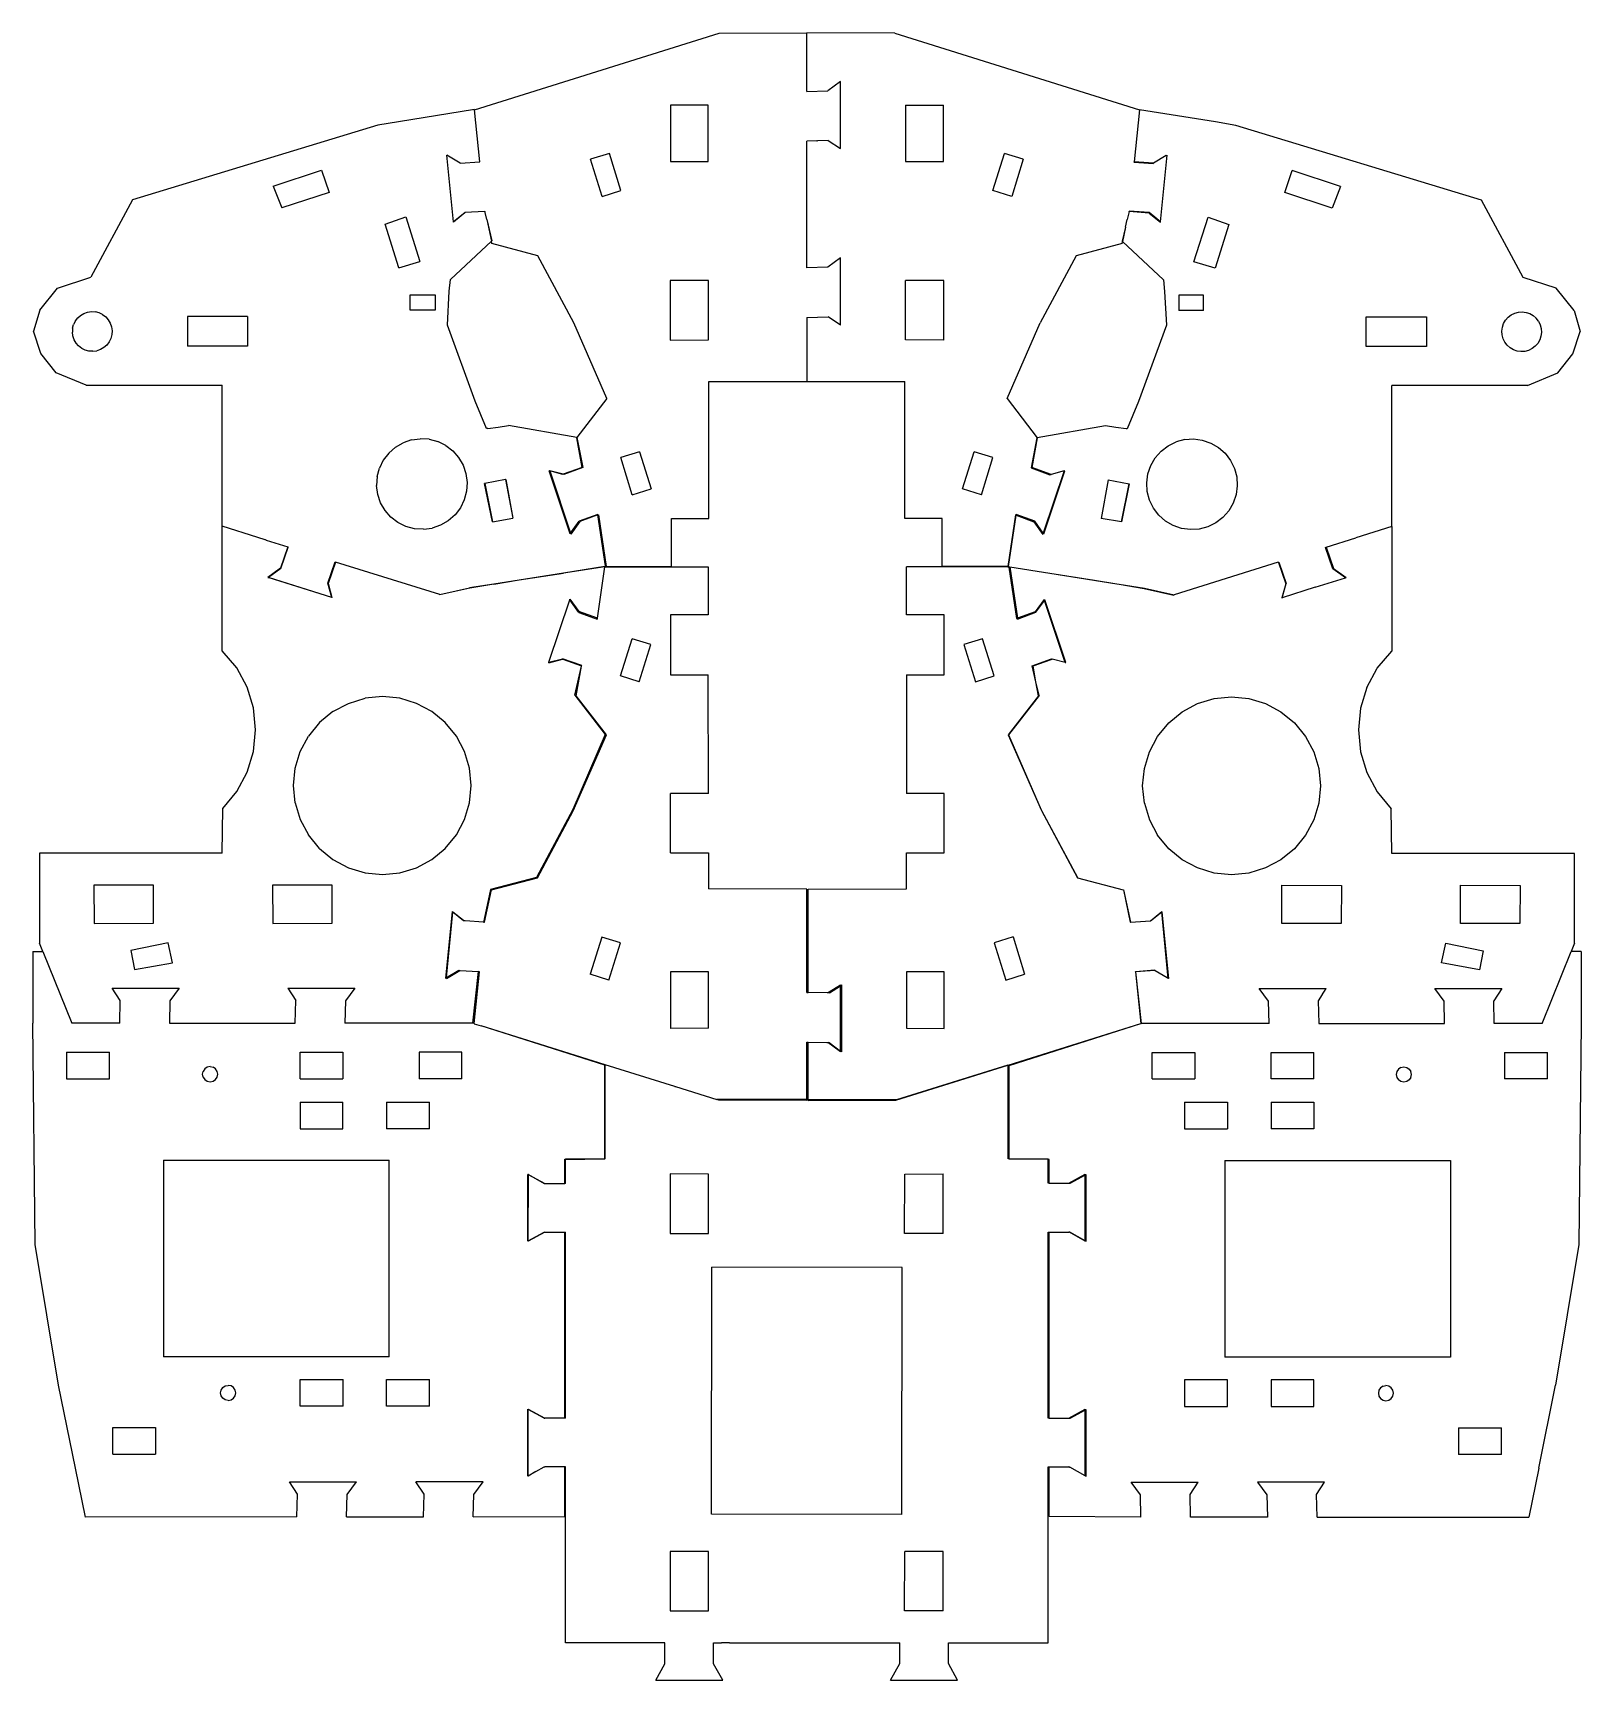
# Model space of a CAD drawing. Extents: x -179 to 132, y -170 to 161.
import ezdxf

# ---------------------------------------------------------------- set-up
doc = ezdxf.new("R2010")
doc.units = 0
doc.layers.get('0').update_dxf_attribs({"linetype": 'CONTINUOUS'})

msp = doc.modelspace()

# ---------------------------------------------------------------- linework, layer by layer
for p, q in [((-90.5, 145.11), (-41.39, 160.47)), ((-41.39, 160.47), (-23.82, 160.55)), ((-6.19, 160.47), (-23.82, 160.55)), ((-23.82, 148.82), (-23.82, 160.55)), ((-6.19, 160.47), (42.92, 145.12)), ((-23.82, 148.82), (-19.58, 148.93)), ((-17.05, 150.81), (-19.58, 148.93)), ((-17.05, 137.36), (-17.05, 150.81)), ((-51.15, 146.08), (-51.15, 134.74)), ((-43.59, 146.03), (-51.15, 146.08)), ((-43.59, 134.74), (-43.59, 146.03)), ((-3.99, 146.03), (3.58, 146.09)), ((-3.99, 146.03), (-3.99, 134.74)), ((3.58, 134.74), (3.58, 146.09)), ((-105.76, 142.75), (-109.87, 142.03)), ((-90.51, 145.18), (-105.76, 142.75)), ((-90.51, 145.18), (-90.5, 145.11)), ((-89.41, 134.69), (-90.5, 145.11)), ((42.92, 145.12), (41.83, 134.71)), ((58.16, 142.69), (42.92, 145.12)), ((62.28, 141.97), (58.16, 142.69)), ((-109.87, 142.03), (-159.12, 127.09)), ((-21.78, 138.91), (-23.82, 138.85)), ((-23.82, 113.43), (-23.82, 138.85)), ((-21.78, 138.91), (-21.67, 138.91)), ((-19.54, 138.98), (-21.67, 138.91)), ((-19.54, 138.98), (-19.51, 138.97)), ((-19.51, 138.97), (-17.05, 137.36)), ((111.53, 127.03), (62.28, 141.97)), ((-94.72, 122.65), (-96.03, 136.04)), ((-93.34, 134.42), (-96.03, 136.04)), ((-63.42, 136.38), (-67.19, 135.21)), ((-61.1, 128.91), (-63.42, 136.38)), ((13.52, 128.92), (15.84, 136.38)), ((19.61, 135.22), (15.84, 136.38)), ((48.28, 135.95), (45.76, 134.43)), ((47.14, 122.67), (48.45, 136)), ((48.28, 135.95), (48.46, 136.05)), ((48.28, 135.95), (48.45, 136)), ((48.46, 136.05), (48.45, 136)), ((-130.87, 129.82), (-121.16, 132.99)), ((-121.16, 132.99), (-119.65, 128.57)), ((-93.34, 134.42), (-89.41, 134.69)), ((-64.88, 127.74), (-67.19, 135.21)), ((-51.15, 134.74), (-43.59, 134.74)), ((-3.99, 134.74), (3.58, 134.74)), ((19.61, 135.22), (17.3, 127.75)), ((41.83, 134.71), (41.81, 134.63)), ((41.81, 134.63), (45.72, 134.36)), ((45.76, 134.43), (41.83, 134.71)), ((45.72, 134.36), (45.76, 134.43)), ((72.06, 128.51), (73.56, 132.93)), ((83.28, 129.76), (73.56, 132.93)), ((-130.87, 129.82), (-129.17, 125.46)), ((-64.88, 127.74), (-61.1, 128.91)), ((17.3, 127.75), (13.52, 128.92)), ((83.28, 129.76), (81.57, 125.4)), ((-159.12, 127.09), (-167.47, 111.54)), ((-119.65, 128.57), (-129.17, 125.46)), ((81.57, 125.4), (72.06, 128.51)), ((119.88, 111.48), (111.53, 127.03)), ((-108.43, 122.2), (-104.26, 123.65)), ((-104.26, 123.65), (-101.45, 114.71)), ((-92.46, 124.47), (-94.72, 122.62)), ((-92.46, 124.47), (-94.72, 122.65)), ((-94.72, 122.62), (-94.72, 122.65)), ((-92.43, 124.51), (-92.46, 124.47)), ((-88.43, 124.76), (-92.43, 124.51)), ((-88.4, 124.78), (-88.43, 124.76)), ((-88.04, 123.12), (-88.43, 124.76)), ((-88.04, 123.12), (-88.4, 124.78)), ((-88.04, 123.12), (-87.03, 118.82)), ((-88.04, 123.12), (-87.09, 118.75)), ((40.13, 121.6), (40.46, 123.13)), ((40.83, 124.7), (40.46, 123.13)), ((44.85, 124.52), (40.82, 124.79)), ((40.83, 124.7), (40.82, 124.79)), ((44.87, 124.41), (40.83, 124.7)), ((47.14, 122.67), (44.85, 124.52)), ((44.87, 124.41), (47.13, 122.56)), ((47.13, 122.56), (47.14, 122.67)), ((53.86, 114.65), (56.67, 123.59)), ((56.67, 123.59), (60.84, 122.14)), ((-105.67, 113.42), (-108.43, 122.2)), ((40.13, 121.6), (39.43, 118.76)), ((40.13, 121.6), (39.5, 118.69)), ((60.84, 122.14), (58.08, 113.36)), ((-95.32, 111.09), (-87.09, 118.75)), ((-87.03, 118.82), (-87.09, 118.75)), ((-86.99, 118.28), (-87.09, 118.75)), ((-77.79, 115.83), (-86.99, 118.28)), ((-70.58, 102.39), (-77.79, 115.83)), ((30.22, 115.84), (23.01, 102.4)), ((39.42, 118.29), (30.22, 115.84)), ((39.42, 118.29), (39.5, 118.69)), ((39.43, 118.76), (39.5, 118.69)), ((39.5, 118.69), (47.73, 111.03)), ((-105.67, 113.42), (-101.45, 114.71)), ((-19.57, 113.54), (-23.82, 113.43)), ((-17.05, 115.42), (-19.57, 113.54)), ((-17.05, 101.96), (-17.05, 115.42)), ((58.08, 113.36), (53.86, 114.65)), ((-177.71, 104.94), (-174.12, 109.38)), ((-174.12, 109.38), (-167.47, 111.54)), ((-95.56, 108.73), (-95.32, 111.09)), ((-43.55, 110.88), (-51.23, 110.86)), ((-51.23, 110.86), (-51.21, 98.93)), ((-43.53, 98.96), (-43.55, 110.88)), ((-4.03, 98.96), (-4.02, 110.88)), ((3.65, 110.86), (-4.02, 110.88)), ((3.64, 98.93), (3.65, 110.86)), ((47.73, 111.03), (47.96, 108.67)), ((126.52, 109.32), (119.88, 111.48)), ((130.12, 104.88), (126.52, 109.32)), ((-103.38, 108), (-98.4, 108.01)), ((-103.37, 104.96), (-103.38, 108)), ((-98.4, 108.01), (-98.38, 104.95)), ((-95.92, 101.96), (-95.56, 108.73)), ((47.96, 108.67), (48.33, 101.9)), ((50.81, 107.95), (50.79, 104.88)), ((55.79, 107.94), (50.81, 107.95)), ((55.78, 104.9), (55.79, 107.94)), ((-177.71, 104.94), (-178.95, 100.71)), ((-170.57, 102.77), (-170.92, 102.07)), ((-170.57, 102.77), (-170.1, 103.39)), ((-170.1, 103.39), (-169.51, 103.9)), ((-169.51, 103.9), (-168.84, 104.3)), ((-168.84, 104.3), (-168.1, 104.55)), ((-168.1, 104.55), (-167.32, 104.65)), ((-167.32, 104.65), (-166.54, 104.6)), ((-165.79, 104.4), (-166.54, 104.6)), ((-165.09, 104.06), (-165.79, 104.4)), ((-165.09, 104.06), (-164.47, 103.58)), ((-164.47, 103.58), (-163.95, 103)), ((-163.95, 103), (-163.56, 102.32)), ((-136.01, 103.68), (-148.1, 103.68)), ((-148.1, 103.68), (-148.1, 97.73)), ((-136.01, 103.68), (-136.01, 97.73)), ((-98.38, 104.95), (-103.37, 104.96)), ((-23.82, 103.46), (-19.51, 103.58)), ((-23.82, 103.46), (-23.82, 90.66)), ((-17.05, 101.96), (-19.51, 103.58)), ((55.78, 104.9), (50.79, 104.88)), ((88.42, 97.67), (88.42, 103.62)), ((88.42, 103.62), (100.51, 103.62)), ((100.51, 103.62), (100.51, 97.67)), ((115.97, 102.26), (116.36, 102.93)), ((116.36, 102.93), (116.87, 103.52)), ((116.87, 103.52), (117.49, 104)), ((117.49, 104), (118.2, 104.34)), ((118.2, 104.34), (118.95, 104.54)), ((118.95, 104.54), (119.73, 104.59)), ((119.73, 104.59), (120.5, 104.49)), ((120.5, 104.49), (121.24, 104.24)), ((121.24, 104.24), (121.92, 103.84)), ((121.92, 103.84), (122.5, 103.33)), ((122.98, 102.71), (122.5, 103.33)), ((122.98, 102.71), (123.32, 102.01)), ((130.12, 104.88), (131.35, 100.65)), ((-177.48, 96.24), (-178.95, 100.71)), ((-171.12, 101.31), (-171.17, 100.53)), ((-171.06, 99.76), (-171.17, 100.53)), ((-171.12, 101.31), (-170.92, 102.07)), ((-170.81, 99.02), (-171.06, 99.76)), ((-163.46, 99.27), (-163.8, 98.57)), ((-163.56, 102.32), (-163.31, 101.58)), ((-163.26, 100.03), (-163.46, 99.27)), ((-163.31, 101.58), (-163.21, 100.81)), ((-163.21, 100.81), (-163.26, 100.03)), ((-90.35, 86.66), (-95.92, 101.96)), ((-63.92, 87.2), (-70.58, 102.39)), ((16.36, 87.2), (23.01, 102.4)), ((48.33, 101.9), (42.75, 86.6)), ((115.61, 100.75), (115.72, 101.52)), ((115.66, 99.97), (115.61, 100.75)), ((115.86, 99.21), (115.66, 99.97)), ((115.72, 101.52), (115.97, 102.26)), ((116.21, 98.51), (115.86, 99.21)), ((123.47, 99.7), (123.22, 98.96)), ((123.32, 102.01), (123.52, 101.25)), ((123.57, 100.47), (123.47, 99.7)), ((123.52, 101.25), (123.57, 100.47)), ((129.89, 96.18), (131.35, 100.65)), ((-174.42, 92.4), (-177.48, 96.24)), ((-170.42, 98.35), (-170.81, 99.02)), ((-169.91, 97.76), (-170.42, 98.35)), ((-169.29, 97.28), (-169.91, 97.76)), ((-168.58, 96.94), (-169.29, 97.28)), ((-167.83, 96.74), (-168.58, 96.94)), ((-167.05, 96.69), (-167.83, 96.74)), ((-167.05, 96.69), (-166.28, 96.79)), ((-165.54, 97.04), (-166.28, 96.79)), ((-164.86, 97.44), (-165.54, 97.04)), ((-164.28, 97.95), (-164.86, 97.44)), ((-163.8, 98.57), (-164.28, 97.95)), ((-136.01, 97.73), (-148.1, 97.73)), ((-51.21, 98.93), (-43.53, 98.96)), ((3.64, 98.93), (-4.03, 98.96)), ((100.51, 97.67), (88.42, 97.67)), ((116.68, 97.89), (116.21, 98.51)), ((117.27, 97.38), (116.68, 97.89)), ((117.94, 96.98), (117.27, 97.38)), ((118.68, 96.73), (117.94, 96.98)), ((119.46, 96.63), (118.68, 96.73)), ((120.24, 96.68), (119.46, 96.63)), ((120.99, 96.88), (120.24, 96.68)), ((121.69, 97.22), (120.99, 96.88)), ((122.31, 97.7), (121.69, 97.22)), ((122.83, 98.28), (122.31, 97.7)), ((123.22, 98.96), (122.83, 98.28)), ((126.83, 92.34), (129.89, 96.18)), ((-168.37, 89.91), (-174.42, 92.4)), ((-168.37, 89.91), (-141.14, 89.91)), ((-141.14, 61.63), (-141.14, 89.91)), ((-43.49, 90.65), (-23.82, 90.66)), ((-43.48, 63.13), (-43.49, 90.65)), ((-23.82, 90.66), (-4.14, 90.66)), ((-4.14, 63.13), (-4.14, 90.66)), ((93.54, 61.57), (93.55, 89.85)), ((120.78, 89.85), (93.55, 89.85)), ((120.78, 89.85), (126.83, 92.34)), ((-88.06, 81.22), (-90.35, 86.66)), ((-63.92, 87.2), (-69.93, 79.4)), ((16.36, 87.2), (22.4, 79.35)), ((42.75, 86.6), (40.46, 81.16)), ((-87.81, 81.2), (-88.06, 81.22)), ((-87.81, 81.2), (-85.74, 81.46)), ((-85.74, 81.46), (-83.68, 81.79)), ((-69.93, 79.4), (-83.68, 81.79)), ((-69.97, 79.34), (-69.93, 79.4)), ((-68.9, 73.37), (-69.97, 79.34)), ((-69.93, 79.4), (-68.76, 73.37)), ((22.31, 79.33), (21.16, 73.31)), ((22.4, 79.35), (21.33, 73.38)), ((22.4, 79.35), (22.31, 79.33)), ((36.09, 81.73), (22.4, 79.35)), ((38.15, 81.4), (36.09, 81.73)), ((40.22, 81.14), (38.15, 81.4)), ((40.46, 81.16), (40.22, 81.14)), ((-107.7, 76.28), (-108.78, 74.86)), ((-107.7, 76.28), (-106.36, 77.45)), ((-106.36, 77.45), (-104.82, 78.35)), ((-103.13, 78.92), (-104.82, 78.35)), ((-103.13, 78.92), (-101.36, 79.16)), ((-99.58, 79.05), (-101.36, 79.16)), ((-99.58, 79.05), (-97.86, 78.59)), ((-96.26, 77.8), (-97.86, 78.59)), ((-96.26, 77.8), (-94.85, 76.72)), ((-94.85, 76.72), (-93.67, 75.38)), ((-57.38, 76.54), (-61.15, 75.37)), ((-57.38, 76.54), (-55.06, 69.07)), ((7.44, 69.07), (9.76, 76.54)), ((13.53, 75.38), (9.76, 76.54)), ((46.07, 75.32), (47.25, 76.66)), ((47.25, 76.66), (48.67, 77.74)), ((48.67, 77.74), (50.27, 78.53)), ((51.99, 78.98), (50.27, 78.53)), ((51.99, 78.98), (53.77, 79.1)), ((53.77, 79.1), (55.53, 78.86)), ((55.53, 78.86), (57.22, 78.29)), ((57.22, 78.29), (58.76, 77.39)), ((58.76, 77.39), (60.1, 76.22)), ((60.1, 76.22), (61.18, 74.8)), ((-110.02, 71.54), (-109.56, 73.26)), ((-108.78, 74.86), (-109.56, 73.26)), ((-93.67, 75.38), (-92.77, 73.84)), ((-92.77, 73.84), (-92.2, 72.15)), ((-75.5, 72.72), (-75.43, 72.7)), ((-71.28, 60.09), (-75.5, 72.72)), ((-75.4, 72.73), (-75.43, 72.7)), ((-75.43, 72.7), (-75.38, 72.68)), ((-75.38, 72.68), (-75.4, 72.73)), ((-72.68, 72.01), (-75.4, 72.73)), ((-68.9, 73.37), (-72.68, 72.01)), ((-68.76, 73.37), (-72.55, 71.98)), ((-58.84, 67.9), (-61.15, 75.37)), ((11.22, 67.9), (13.53, 75.38)), ((21.16, 73.31), (24.95, 71.92)), ((25.18, 72), (21.33, 73.38)), ((23.72, 60.09), (27.93, 72.72)), ((27.79, 72.69), (27.93, 72.72)), ((44.61, 72.09), (45.18, 73.78)), ((45.18, 73.78), (46.07, 75.32)), ((61.18, 74.8), (61.97, 73.2)), ((61.97, 73.2), (62.43, 71.48)), ((-110.02, 71.54), (-110.14, 69.76)), ((-109.9, 67.99), (-110.14, 69.76)), ((-92.2, 72.15), (-91.96, 70.38)), ((-91.96, 70.38), (-92.08, 68.61)), ((-86.91, 62.51), (-88.47, 70.19)), ((-88.43, 70.19), (-88.47, 70.19)), ((-84.25, 70.98), (-88.43, 70.19)), ((-88.43, 70.19), (-86.91, 62.51)), ((-84.21, 70.99), (-84.25, 70.98)), ((-84.25, 70.98), (-82.82, 63.24)), ((-84.21, 70.99), (-82.82, 63.24)), ((-72.75, 71.99), (-75.38, 72.68)), ((-75.38, 72.68), (-71.2, 60.19)), ((-72.75, 71.99), (-72.68, 72.01)), ((-72.55, 71.98), (-72.68, 72.01)), ((27.79, 72.69), (23.63, 60.21)), ((24.95, 71.92), (25.18, 72)), ((27.79, 72.69), (25.18, 72)), ((36.61, 70.93), (35.23, 63.17)), ((36.66, 70.92), (35.23, 63.17)), ((36.61, 70.93), (36.66, 70.92)), ((36.66, 70.92), (40.84, 70.13)), ((40.84, 70.13), (39.32, 62.45)), ((39.32, 62.45), (40.87, 70.13)), ((40.84, 70.13), (40.87, 70.13)), ((44.37, 70.32), (44.61, 72.09)), ((44.48, 68.54), (44.37, 70.32)), ((62.54, 69.7), (62.31, 67.93)), ((62.43, 71.48), (62.54, 69.7)), ((-109.33, 66.31), (-109.9, 67.99)), ((-108.43, 64.77), (-109.33, 66.31)), ((-92.54, 66.88), (-93.32, 65.28)), ((-92.08, 68.61), (-92.54, 66.88)), ((-58.84, 67.9), (-55.06, 69.07)), ((11.22, 67.9), (7.44, 69.07)), ((44.94, 66.82), (44.48, 68.54)), ((45.73, 65.22), (44.94, 66.82)), ((61.73, 66.25), (60.84, 64.7)), ((62.31, 67.93), (61.73, 66.25)), ((-107.26, 63.43), (-108.43, 64.77)), ((-105.84, 62.34), (-107.26, 63.43)), ((-94.4, 63.87), (-95.74, 62.69)), ((-93.32, 65.28), (-94.4, 63.87)), ((-86.91, 62.51), (-82.82, 63.24)), ((-65.77, 63.96), (-69.48, 62.61)), ((-65.76, 63.86), (-69.33, 62.56)), ((-65.76, 63.86), (-65.77, 63.96)), ((-65.76, 63.86), (-65.63, 63.91)), ((-64.23, 53.63), (-65.76, 63.86)), ((-65.63, 63.91), (-64.1, 53.5)), ((-50.96, 53.5), (-50.96, 63.13)), ((-50.96, 63.13), (-43.48, 63.13)), ((3.34, 63.13), (-4.14, 63.13)), ((3.34, 53.5), (3.34, 63.13)), ((18.03, 63.85), (16.51, 53.5)), ((16.65, 53.5), (18.18, 63.8)), ((18.18, 63.8), (18.03, 63.85)), ((18.18, 63.8), (18.21, 63.97)), ((18.18, 63.8), (21.74, 62.5)), ((21.91, 62.62), (18.21, 63.97)), ((39.32, 62.45), (35.23, 63.17)), ((46.81, 63.81), (45.73, 65.22)), ((48.15, 62.63), (46.81, 63.81)), ((59.66, 63.37), (58.25, 62.28)), ((60.84, 64.7), (59.66, 63.37)), ((-141.12, 36.59), (-141.14, 61.63)), ((-133.94, 59.33), (-141.14, 61.63)), ((-104.24, 61.56), (-105.84, 62.34)), ((-102.52, 61.1), (-104.24, 61.56)), ((-100.74, 60.99), (-102.52, 61.1)), ((-100.74, 60.99), (-98.97, 61.22)), ((-97.29, 61.8), (-98.97, 61.22)), ((-95.74, 62.69), (-97.29, 61.8)), ((-71.28, 60.09), (-71.2, 60.19)), ((-71.2, 60.19), (-69.48, 62.61)), ((-71.13, 59.98), (-71.2, 60.19)), ((-69.33, 62.56), (-71.13, 59.98)), ((21.74, 62.5), (23.54, 59.92)), ((23.63, 60.21), (21.91, 62.62)), ((23.54, 59.92), (23.63, 60.21)), ((23.72, 60.09), (23.63, 60.21)), ((49.69, 61.74), (48.15, 62.63)), ((51.38, 61.16), (49.69, 61.74)), ((53.15, 60.93), (51.38, 61.16)), ((54.92, 61.04), (53.15, 60.93)), ((56.65, 61.5), (54.92, 61.04)), ((58.25, 62.28), (56.65, 61.5)), ((93.54, 61.57), (86.36, 59.27)), ((93.54, 61.57), (93.55, 36.54)), ((-132.47, 58.87), (-133.94, 59.33)), ((-132.42, 58.85), (-132.47, 58.87)), ((-132.31, 58.82), (-132.42, 58.85)), ((-132.31, 58.82), (-132.26, 58.8)), ((-132.26, 58.8), (-127.95, 57.45)), ((-127.95, 57.45), (-129.4, 53.19)), ((-129.33, 53.13), (-127.86, 57.4)), ((-127.95, 57.45), (-127.86, 57.4)), ((80.27, 57.34), (80.37, 57.4)), ((81.73, 53.07), (80.27, 57.34)), ((80.37, 57.4), (86.36, 59.27)), ((80.37, 57.4), (81.82, 53.14)), ((-129.4, 53.19), (-131.94, 51.34)), ((-129.33, 53.13), (-131.84, 51.31)), ((-119.92, 50.15), (-118.44, 54.47)), ((-118.37, 54.41), (-119.85, 50.1)), ((-118.37, 54.41), (-118.44, 54.47)), ((-97.44, 47.9), (-118.37, 54.41)), ((-64.32, 53.51), (-72.66, 52.2)), ((-64.32, 53.46), (-72.66, 52.2)), ((-65.84, 43.16), (-64.32, 53.46)), ((-65.84, 43.16), (-64.32, 53.44)), ((-64.32, 53.46), (-64.32, 53.51)), ((-64.32, 53.46), (-64.21, 53.5)), ((-64.32, 53.44), (-43.58, 53.43)), ((-64.21, 53.5), (-64.23, 53.63)), ((-64.1, 53.5), (-64.21, 53.5)), ((-64.1, 53.5), (-50.96, 53.5)), ((-43.58, 53.43), (-43.58, 43.81)), ((-3.84, 43.81), (-3.84, 53.44)), ((16.5, 53.44), (-3.84, 53.44)), ((16.51, 53.5), (3.34, 53.5)), ((16.51, 53.5), (16.5, 53.44)), ((16.5, 53.44), (16.66, 53.42)), ((16.65, 53.5), (16.51, 53.5)), ((16.66, 53.42), (16.74, 53.4)), ((16.74, 53.4), (16.74, 53.44)), ((16.74, 53.44), (16.89, 53.42)), ((16.74, 53.4), (16.89, 53.42)), ((16.74, 53.4), (18.27, 43.09)), ((16.89, 53.42), (18.42, 43.15)), ((16.89, 53.42), (24.91, 52.16)), ((70.72, 54.37), (49.86, 47.84)), ((70.72, 54.37), (70.78, 54.35)), ((70.78, 54.35), (70.86, 54.41)), ((70.78, 54.35), (72.26, 50.03)), ((70.86, 54.41), (72.34, 50.1)), ((84.24, 51.25), (81.73, 53.07)), ((81.82, 53.14), (84.37, 51.29)), ((-131.94, 51.34), (-131.84, 51.31)), ((-131.87, 51.29), (-131.84, 51.31)), ((-119.11, 47.32), (-131.87, 51.29)), ((-119.11, 47.32), (-131.84, 51.31)), ((-119.11, 47.32), (-119.92, 50.15)), ((-119.85, 50.1), (-119.11, 47.32)), ((-86.62, 50), (-91.5, 49.23)), ((-86.62, 50), (-91.43, 49.19)), ((-72.66, 52.2), (-86.62, 50)), ((-86.62, 50), (-81.5, 50.86)), ((-81.5, 50.86), (-72.66, 52.2)), ((24.91, 52.16), (24.93, 52.16)), ((24.93, 52.16), (38.38, 50.04)), ((24.93, 52.16), (33.9, 50.79)), ((33.9, 50.79), (38.38, 50.04)), ((38.38, 50.04), (38.84, 49.97)), ((38.84, 49.97), (43.84, 49.13)), ((38.84, 49.97), (43.93, 49.17)), ((72.26, 50.03), (71.46, 47.21)), ((71.53, 47.26), (72.34, 50.1)), ((78.15, 49.34), (84.24, 51.25)), ((78.15, 49.34), (84.27, 51.23)), ((84.24, 51.25), (84.37, 51.29)), ((84.27, 51.23), (84.24, 51.25)), ((-119.05, 47.27), (-119.11, 47.32)), ((-97.44, 47.9), (-91.5, 49.23)), ((-97.41, 47.85), (-97.44, 47.9)), ((-91.43, 49.19), (-97.41, 47.85)), ((-75.58, 34.3), (-71.38, 46.85)), ((-71.38, 46.85), (-71.35, 46.96)), ((-69.58, 44.32), (-71.38, 46.85)), ((-71.35, 46.96), (-69.57, 44.48)), ((23.77, 46.9), (21.99, 44.41)), ((22.16, 44.33), (23.84, 46.69)), ((23.87, 46.73), (23.77, 46.9)), ((23.84, 46.69), (23.87, 46.73)), ((27.99, 34.28), (23.84, 46.69)), ((23.87, 46.73), (23.96, 46.86)), ((28.18, 34.23), (23.96, 46.86)), ((43.84, 49.13), (49.82, 47.79)), ((43.93, 49.17), (49.86, 47.84)), ((49.82, 47.79), (49.86, 47.84)), ((71.46, 47.21), (71.53, 47.26)), ((78.15, 49.34), (71.53, 47.26)), ((-69.58, 44.32), (-65.87, 42.97)), ((-65.84, 43.16), (-69.57, 44.48)), ((-65.87, 42.97), (-65.84, 43.16)), ((-43.58, 43.81), (-51.16, 43.81)), ((-51.16, 43.81), (-51.16, 31.8)), ((3.73, 43.82), (-3.84, 43.81)), ((3.74, 31.8), (3.73, 43.82)), ((18.27, 43.09), (18.42, 43.15)), ((21.99, 44.41), (18.42, 43.15)), ((18.45, 42.98), (18.42, 43.15)), ((18.45, 42.98), (22.16, 44.33)), ((-138.19, 33.2), (-141.12, 36.59)), ((-61.19, 31.57), (-58.88, 39.04)), ((-55.1, 37.87), (-58.88, 39.04)), ((-57.42, 30.4), (-55.1, 37.87)), ((11.46, 39.04), (7.68, 37.87)), ((7.68, 37.87), (10, 30.41)), ((13.77, 31.57), (11.46, 39.04)), ((90.61, 33.15), (93.55, 36.54)), ((-136.12, 29.34), (-138.19, 33.2)), ((-75.6, 34.22), (-75.59, 34.25)), ((-75.57, 34.22), (-75.6, 34.22)), ((-75.59, 34.25), (-75.58, 34.3)), ((-75.58, 34.3), (-72.83, 35.03)), ((-75.57, 34.22), (-72.85, 34.94)), ((-72.79, 34.92), (-72.85, 34.94)), ((-68.98, 33.65), (-72.83, 35.03)), ((-72.79, 34.92), (-69, 33.56)), ((-70.36, 27.7), (-69, 33.53)), ((-70.07, 27.59), (-69, 33.53)), ((-69, 33.56), (-68.98, 33.65)), ((-69, 33.53), (-69, 33.56)), ((21.4, 33.58), (25.25, 34.97)), ((22.15, 30.37), (21.4, 33.58)), ((21.58, 33.57), (25.22, 34.88)), ((22.15, 30.37), (21.58, 33.57)), ((25.37, 34.93), (25.22, 34.88)), ((25.37, 34.93), (25.25, 34.97)), ((25.37, 34.93), (25.43, 34.95)), ((27.99, 34.28), (25.43, 34.95)), ((28.01, 34.23), (25.43, 34.95)), ((27.99, 34.28), (28.18, 34.23)), ((28.01, 34.23), (27.99, 34.28)), ((88.55, 29.28), (90.61, 33.15)), ((-57.42, 30.4), (-61.19, 31.57)), ((-51.16, 31.8), (-43.58, 31.8)), ((-43.57, 7.98), (-43.58, 31.8)), ((-3.84, 31.8), (3.74, 31.8)), ((-3.84, 31.8), (-3.84, 7.98)), ((10, 30.41), (13.77, 31.57)), ((22.65, 27.6), (22.15, 30.37)), ((22.79, 27.64), (22.15, 30.37)), ((-134.85, 25.14), (-136.12, 29.34)), ((-115.8, 26.07), (-112.45, 27.08)), ((-108.97, 27.43), (-112.45, 27.08)), ((-105.49, 27.08), (-108.97, 27.43)), ((-102.14, 26.07), (-105.49, 27.08)), ((-70.36, 27.7), (-64.24, 19.79)), ((-64.02, 19.73), (-70.07, 27.59)), ((22.65, 27.6), (16.6, 19.74)), ((22.79, 27.64), (16.67, 19.73)), ((54.57, 26.01), (57.92, 27.02)), ((57.92, 27.02), (61.4, 27.37)), ((61.4, 27.37), (64.88, 27.03)), ((64.88, 27.03), (68.23, 26.01)), ((88.55, 29.28), (87.27, 25.09)), ((-134.42, 20.78), (-134.85, 25.14)), ((-118.88, 24.42), (-121.59, 22.2)), ((-118.88, 24.42), (-115.8, 26.07)), ((-99.06, 24.42), (-102.14, 26.07)), ((-96.35, 22.2), (-99.06, 24.42)), ((48.78, 22.14), (51.48, 24.36)), ((51.48, 24.36), (54.57, 26.01)), ((68.23, 26.01), (71.31, 24.36)), ((71.31, 24.36), (74.01, 22.14)), ((87.27, 25.09), (86.85, 20.73)), ((-134.85, 16.42), (-134.42, 20.78)), ((-121.59, 22.2), (-123.81, 19.49)), ((-94.13, 19.5), (-96.35, 22.2)), ((46.56, 19.44), (48.78, 22.14)), ((74.01, 22.14), (76.23, 19.44)), ((86.85, 20.73), (87.28, 16.37)), ((-125.45, 16.41), (-123.81, 19.49)), ((-92.49, 16.41), (-94.13, 19.5)), ((-64.24, 19.79), (-70.77, 4.79)), ((-70.67, 4.54), (-64.02, 19.73)), ((16.6, 19.74), (23.21, 4.72)), ((16.67, 19.73), (23.21, 4.72)), ((44.91, 16.35), (46.56, 19.44)), ((76.23, 19.44), (77.88, 16.35)), ((-136.12, 12.23), (-134.85, 16.42)), ((-126.47, 13.06), (-125.45, 16.41)), ((-91.47, 13.07), (-92.49, 16.41)), ((43.9, 13), (44.91, 16.35)), ((77.88, 16.35), (78.9, 13.01)), ((87.28, 16.37), (88.55, 12.18)), ((-138.18, 8.36), (-136.12, 12.23)), ((-126.81, 9.58), (-126.47, 13.06)), ((-91.13, 9.58), (-91.47, 13.07)), ((43.56, 9.52), (43.9, 13)), ((78.9, 13.01), (79.24, 9.53)), ((88.55, 12.18), (90.61, 8.31)), ((-140.96, 4.98), (-138.18, 8.36)), ((-126.47, 6.1), (-126.81, 9.58)), ((-91.47, 6.1), (-91.13, 9.58)), ((-51.15, -3.92), (-51.15, 8.01)), ((-43.57, 7.98), (-51.15, 8.01)), ((3.74, 8.01), (-3.84, 7.98)), ((3.74, -3.92), (3.74, 8.01)), ((43.9, 6.04), (43.56, 9.52)), ((79.24, 9.53), (78.9, 6.05)), ((90.61, 8.31), (93.39, 4.92)), ((-141.13, -3.97), (-140.96, 4.98)), ((-126.47, 6.1), (-125.45, 2.75)), ((-92.48, 2.76), (-91.47, 6.1)), ((-70.77, 4.79), (-78.06, -8.84)), ((-77.88, -8.9), (-70.67, 4.54)), ((23.21, 4.72), (23.25, 4.55)), ((23.25, 4.55), (30.47, -8.89)), ((23.25, 4.55), (30.49, -8.9)), ((43.9, 6.04), (44.92, 2.7)), ((78.9, 6.05), (77.88, 2.7)), ((93.56, -4.02), (93.39, 4.92)), ((-125.45, 2.75), (-123.8, -0.33)), ((-94.13, -0.33), (-92.48, 2.76)), ((44.92, 2.7), (46.56, -0.39)), ((77.88, 2.7), (76.24, -0.39)), ((-121.58, -3.04), (-123.8, -0.33)), ((-121.58, -3.04), (-118.88, -5.25)), ((-99.05, -5.25), (-96.35, -3.03)), ((-96.35, -3.03), (-94.13, -0.33)), ((48.78, -3.09), (46.56, -0.39)), ((51.49, -5.31), (48.78, -3.09)), ((74.02, -3.09), (71.31, -5.31)), ((76.24, -0.39), (74.02, -3.09)), ((-141.13, -3.97), (-177.78, -3.97)), ((-177.78, -3.97), (-177.78, -22.03)), ((-118.88, -5.25), (-115.8, -6.9)), ((-102.14, -6.9), (-99.05, -5.25)), ((-51.15, -3.92), (-43.57, -3.94)), ((-43.57, -3.94), (-43.57, -11.17)), ((-3.84, -3.94), (3.74, -3.92)), ((-3.84, -11.16), (-3.84, -3.94)), ((54.57, -6.96), (51.49, -5.31)), ((71.31, -5.31), (68.23, -6.96)), ((130.21, -4.02), (93.56, -4.02)), ((130.21, -22.07), (130.21, -4.02)), ((-115.8, -6.9), (-112.45, -7.92)), ((-112.45, -7.92), (-108.97, -8.26)), ((-108.97, -8.26), (-105.49, -7.92)), ((-105.49, -7.92), (-102.14, -6.9)), ((-78.06, -8.84), (-87.27, -11.3)), ((-87.08, -11.35), (-77.88, -8.9)), ((30.47, -8.89), (30.49, -8.9)), ((30.49, -8.9), (39.67, -11.34)), ((57.92, -7.98), (54.57, -6.96)), ((61.4, -8.32), (57.92, -7.98)), ((64.88, -7.97), (61.4, -8.32)), ((68.23, -6.96), (64.88, -7.97)), ((-154.9, -10.38), (-166.83, -10.4)), ((-166.83, -10.4), (-166.8, -18.07)), ((-154.88, -18.06), (-154.9, -10.38)), ((-119.06, -10.38), (-130.99, -10.39)), ((-130.99, -10.39), (-130.95, -18.07)), ((-119.03, -18.06), (-119.06, -10.38)), ((-87.27, -11.3), (-88.68, -17.8)), ((-88.49, -17.85), (-87.08, -11.35)), ((-23.84, -11.19), (-43.57, -11.17)), ((-23.84, -31.91), (-23.84, -11.19)), ((-23.57, -11.19), (-3.84, -11.16)), ((-23.57, -31.91), (-23.57, -11.19)), ((39.67, -11.34), (39.71, -11.36)), ((39.71, -11.36), (41.12, -17.83)), ((39.71, -11.36), (41.08, -17.84)), ((71.47, -18.11), (71.49, -10.43)), ((71.49, -10.43), (83.42, -10.45)), ((83.42, -10.45), (83.39, -18.12)), ((107.32, -18.11), (107.33, -10.43)), ((107.33, -10.43), (119.27, -10.44)), ((119.27, -10.44), (119.23, -18.12)), ((-95, -15.68), (-96.3, -29.06)), ((-96.1, -28.94), (-94.82, -15.83)), ((-94.82, -15.83), (-95, -15.68)), ((-94.82, -15.83), (-94.81, -15.73)), ((-92.69, -17.53), (-94.82, -15.83)), ((-94.81, -15.73), (-92.7, -17.43)), ((45.13, -17.54), (47.4, -15.71)), ((45.13, -17.54), (47.4, -15.77)), ((47.4, -15.77), (47.4, -15.71)), ((47.43, -15.74), (47.4, -15.77)), ((48.71, -29.1), (47.4, -15.77)), ((47.43, -15.74), (48.74, -29.12)), ((-166.8, -18.07), (-154.88, -18.06)), ((-130.95, -18.07), (-119.03, -18.06)), ((-92.7, -17.43), (-92.56, -17.54)), ((-92.56, -17.54), (-92.69, -17.53)), ((-92.51, -17.58), (-92.56, -17.54)), ((-92.39, -17.59), (-92.51, -17.58)), ((-88.68, -17.8), (-92.39, -17.59)), ((-88.68, -17.8), (-88.49, -17.85)), ((41.08, -17.84), (41.12, -17.83)), ((41.12, -17.83), (45.1, -17.56)), ((41.12, -17.83), (45.13, -17.59)), ((45.1, -17.56), (45.13, -17.54)), ((45.13, -17.59), (45.13, -17.54)), ((83.39, -18.12), (71.47, -18.11)), ((119.23, -18.12), (107.32, -18.11)), ((-177.11, -23.69), (-177.78, -22.03)), ((-151.92, -22), (-159.41, -23.51)), ((-151.1, -25.96), (-151.92, -22)), ((-64.96, -20.81), (-67.27, -28.28)), ((-61.18, -21.98), (-64.96, -20.81)), ((-63.51, -29.44), (-61.18, -21.98)), ((17.55, -20.8), (13.77, -21.97)), ((13.77, -21.97), (16.1, -29.44)), ((17.55, -20.8), (19.87, -28.27)), ((103.54, -26.01), (104.36, -22.05)), ((104.36, -22.05), (111.85, -23.56)), ((130.21, -22.07), (129.55, -23.73)), ((-179.08, -23.69), (-179.07, -38.11)), ((-179.08, -23.69), (-177.11, -23.69)), ((-177.11, -23.69), (-171.29, -38.11)), ((-159.41, -23.51), (-158.72, -27.35)), ((-158.72, -27.35), (-151.1, -25.96)), ((111.15, -27.4), (103.54, -26.01)), ((111.85, -23.56), (111.15, -27.4)), ((123.73, -38.15), (129.55, -23.73)), ((131.51, -23.73), (129.55, -23.73)), ((131.51, -23.73), (131.51, -38.15)), ((-96.3, -29.06), (-96.1, -28.94)), ((-96.12, -29.11), (-93.42, -27.49)), ((-96.12, -29.11), (-96.1, -28.94)), ((-96.1, -28.94), (-93.63, -27.46)), ((-93.63, -27.46), (-93.42, -27.49)), ((-93.42, -27.49), (-89.68, -27.75)), ((-93.42, -27.49), (-89.68, -27.73)), ((-90.79, -38.11), (-89.68, -27.75)), ((-90.58, -38.17), (-89.49, -27.77)), ((-89.68, -27.73), (-89.68, -27.75)), ((-89.49, -27.77), (-89.68, -27.75)), ((-63.51, -29.44), (-67.27, -28.28)), ((-43.57, -27.8), (-51.15, -27.8)), ((-51.15, -27.8), (-51.15, -39.15)), ((-43.57, -39.09), (-43.57, -27.8)), ((3.74, -27.79), (-3.84, -27.8)), ((-3.84, -27.8), (-3.83, -39.09)), ((3.74, -39.14), (3.74, -27.79)), ((16.1, -29.44), (19.87, -28.27)), ((42.08, -27.75), (42.12, -27.79)), ((46.01, -27.48), (42.12, -27.79)), ((46.07, -27.52), (42.12, -27.79)), ((42.12, -27.79), (43.23, -38.16)), ((42.12, -27.79), (43.18, -38.16)), ((46.07, -27.52), (46.01, -27.48)), ((46.07, -27.52), (48.46, -28.95)), ((48.46, -28.95), (48.71, -29.1)), ((48.74, -29.12), (48.71, -29.1)), ((-163.17, -31.08), (-149.72, -31.08)), ((-161.55, -33.55), (-163.17, -31.08)), ((-149.72, -31.08), (-151.59, -33.61)), ((-127.95, -31.08), (-114.5, -31.08)), ((-127.95, -31.08), (-126.33, -33.54)), ((-114.5, -31.08), (-116.38, -33.6)), ((-23.84, -31.91), (-23.57, -31.91)), ((-19.65, -32.03), (-23.57, -31.91)), ((-19.65, -32.03), (-17.06, -30.41)), ((-19.26, -32.03), (-19.65, -32.03)), ((-19.26, -32.03), (-17.06, -30.59)), ((-17.06, -30.59), (-16.8, -30.41)), ((-17.06, -30.41), (-17.06, -30.59)), ((-17.06, -43.67), (-17.06, -30.59)), ((-16.79, -43.86), (-16.8, -30.41)), ((66.94, -31.13), (80.39, -31.13)), ((68.81, -33.65), (66.94, -31.13)), ((79.58, -32.36), (78.77, -33.59)), ((79.58, -32.36), (79.64, -32.27)), ((79.64, -32.27), (80.02, -31.69)), ((80.02, -31.69), (80.39, -31.13)), ((102.16, -31.13), (115.61, -31.13)), ((104.03, -33.65), (102.16, -31.13)), ((115.61, -31.13), (113.99, -33.59)), ((-161.67, -38.1), (-161.55, -33.55)), ((-151.59, -33.61), (-151.71, -38.1)), ((-126.45, -38.1), (-126.33, -33.54)), ((-116.38, -33.6), (-116.49, -38.1)), ((68.93, -38.15), (68.81, -33.65)), ((78.77, -33.59), (78.89, -38.15)), ((104.14, -38.15), (104.03, -33.65)), ((114.11, -38.15), (113.99, -33.59)), ((-178.6, -82.47), (-179.07, -38.11)), ((-161.67, -38.1), (-171.29, -38.11)), ((-151.71, -38.1), (-126.45, -38.1)), ((-90.79, -38.11), (-116.49, -38.1)), ((-90.58, -38.17), (-90.79, -38.11)), ((-90.58, -38.17), (-90.53, -38.19)), ((-90.53, -38.19), (-89.18, -38.62)), ((-89.13, -38.63), (-89.18, -38.62)), ((-64.35, -46.5), (-89.13, -38.63)), ((-64.25, -46.44), (-89.13, -38.63)), ((-43.57, -39.09), (-51.15, -39.15)), ((-3.83, -39.09), (3.74, -39.14)), ((16.57, -46.49), (43.18, -38.16)), ((16.79, -46.55), (43.18, -38.16)), ((43.18, -38.16), (43.23, -38.16)), ((68.93, -38.15), (43.23, -38.16)), ((78.89, -38.15), (104.14, -38.15)), ((123.73, -38.15), (114.11, -38.15)), ((131.51, -38.15), (131.05, -82.51)), ((-23.84, -41.88), (-23.57, -41.88)), ((-23.84, -53.38), (-23.84, -41.88)), ((-23.57, -53.38), (-23.57, -41.88)), ((-23.57, -41.88), (-19.78, -41.98)), ((-19.78, -41.98), (-19.59, -41.98)), ((-19.59, -41.98), (-19.32, -41.99)), ((-17.06, -43.87), (-19.59, -41.98)), ((-19.32, -41.99), (-17.06, -43.67)), ((-172.33, -43.89), (-172.33, -49.23)), ((-172.33, -43.89), (-163.72, -43.89)), ((-163.72, -49.23), (-163.72, -43.89)), ((-125.49, -49.23), (-125.49, -43.89)), ((-125.49, -43.89), (-116.88, -43.89)), ((-116.88, -43.89), (-116.88, -49.23)), ((-101.61, -43.89), (-101.61, -49.23)), ((-93.01, -43.89), (-101.61, -43.89)), ((-93, -49.23), (-93.01, -43.89)), ((-16.79, -43.86), (-17.06, -43.67)), ((-17.06, -43.67), (-17.06, -43.87)), ((45.44, -49.28), (45.44, -43.94)), ((45.44, -43.94), (54.05, -43.94)), ((54.05, -43.94), (54.05, -49.28)), ((69.32, -49.28), (69.32, -43.94)), ((69.32, -43.94), (77.93, -43.94)), ((77.93, -49.28), (77.93, -43.94)), ((116.16, -43.94), (124.77, -43.94)), ((116.16, -43.94), (116.16, -49.28)), ((124.77, -49.28), (124.77, -43.94)), ((-172.33, -49.23), (-163.72, -49.23)), ((-145.03, -48.33), (-144.91, -47.75)), ((-144.91, -48.92), (-145.03, -48.33)), ((-144.58, -47.26), (-144.91, -47.75)), ((-144.91, -48.92), (-144.58, -49.41)), ((-144.09, -46.92), (-144.58, -47.26)), ((-144.58, -49.41), (-144.09, -49.74)), ((-143.5, -46.81), (-144.09, -46.92)), ((-143.5, -46.81), (-142.92, -46.92)), ((-142.43, -47.26), (-142.92, -46.92)), ((-142.92, -49.74), (-142.43, -49.41)), ((-142.1, -47.75), (-142.43, -47.26)), ((-142.43, -49.41), (-142.1, -48.92)), ((-141.98, -48.33), (-142.1, -47.75)), ((-142.1, -48.92), (-141.98, -48.33)), ((-125.49, -49.23), (-116.88, -49.23)), ((-93, -49.23), (-101.61, -49.23)), ((-64.34, -65.33), (-64.35, -46.5)), ((-64.25, -65.33), (-64.25, -46.44)), ((-50.31, -50.77), (-64.25, -46.44)), ((-5.93, -53.53), (16.53, -46.5)), ((-5.79, -53.37), (16.57, -46.43)), ((16.57, -46.43), (16.53, -46.5)), ((16.53, -46.5), (16.57, -46.49)), ((16.53, -46.5), (16.57, -65.32)), ((16.57, -65.32), (16.57, -46.49)), ((16.79, -65.32), (16.79, -46.55)), ((45.44, -49.28), (54.05, -49.28)), ((77.93, -49.28), (69.32, -49.28)), ((94.54, -47.8), (94.42, -48.38)), ((94.42, -48.38), (94.54, -48.96)), ((94.87, -47.3), (94.54, -47.8)), ((94.54, -48.96), (94.87, -49.46)), ((95.36, -46.97), (94.87, -47.3)), ((95.36, -49.79), (94.87, -49.46)), ((95.36, -46.97), (95.94, -46.86)), ((95.94, -46.86), (96.53, -46.97)), ((96.53, -46.97), (97.02, -47.3)), ((97.02, -49.46), (96.53, -49.79)), ((97.02, -47.3), (97.35, -47.8)), ((97.35, -48.96), (97.02, -49.46)), ((97.47, -48.38), (97.35, -47.8)), ((97.35, -48.96), (97.47, -48.38)), ((124.77, -49.28), (116.16, -49.28)), ((-144.09, -49.74), (-143.5, -49.86)), ((-143.5, -49.86), (-142.92, -49.74)), ((-50.31, -50.77), (-50.19, -50.81)), ((-50.19, -50.81), (-41.9, -53.38)), ((95.94, -49.91), (95.36, -49.79)), ((96.53, -49.79), (95.94, -49.91)), ((-125.49, -53.91), (-125.48, -59.25)), ((-125.49, -53.91), (-116.88, -53.91)), ((-116.88, -59.25), (-116.88, -53.91)), ((-108.12, -53.91), (-108.12, -59.25)), ((-108.12, -53.91), (-99.51, -53.91)), ((-99.51, -59.25), (-99.51, -53.91)), ((-41.47, -53.53), (-41.9, -53.38)), ((-23.84, -53.38), (-41.9, -53.38)), ((-23.84, -53.61), (-41.47, -53.53)), ((-23.57, -53.38), (-23.84, -53.38)), ((-23.84, -53.38), (-23.84, -53.61)), ((-23.57, -53.38), (-5.79, -53.37)), ((-23.57, -53.61), (-23.57, -53.38)), ((-23.57, -53.61), (-5.93, -53.53)), ((51.95, -53.96), (51.95, -59.3)), ((51.95, -53.96), (60.56, -53.96)), ((60.56, -53.96), (60.56, -59.3)), ((69.32, -53.96), (69.32, -59.3)), ((69.32, -53.96), (77.93, -53.96)), ((77.93, -53.96), (77.93, -59.27)), ((-125.48, -59.25), (-116.88, -59.25)), ((-99.51, -59.25), (-108.12, -59.25)), ((51.95, -59.3), (60.56, -59.3)), ((77.93, -59.3), (69.32, -59.3)), ((77.93, -59.27), (77.93, -59.3)), ((-152.91, -65.57), (-107.61, -65.56)), ((-152.91, -65.57), (-152.91, -105.01)), ((-107.61, -105.01), (-107.61, -65.56)), ((-72.35, -65.4), (-72.24, -65.4)), ((-72.35, -70.22), (-72.35, -65.4)), ((-72.24, -65.4), (-72.25, -65.33)), ((-72.25, -65.33), (-64.34, -65.33)), ((-72.25, -70.22), (-72.24, -65.4)), ((-72.24, -65.4), (-68.35, -65.37)), ((-64.34, -65.33), (-68.35, -65.37)), ((-64.25, -65.33), (-64.34, -65.33)), ((16.79, -65.32), (16.57, -65.32)), ((16.79, -65.4), (16.79, -65.32)), ((16.79, -65.32), (24.57, -65.32)), ((24.57, -65.45), (16.79, -65.4)), ((24.57, -65.32), (24.57, -65.45)), ((24.57, -70.21), (24.57, -65.45)), ((24.79, -65.46), (24.57, -65.45)), ((24.79, -70.21), (24.79, -65.46)), ((60.05, -65.62), (105.35, -65.62)), ((60.05, -65.62), (60.05, -105.06)), ((105.35, -65.62), (105.35, -105.06)), ((-79.8, -81.83), (-79.8, -68.41)), ((-79.68, -68.47), (-79.8, -68.41)), ((-79.7, -68.41), (-76.41, -70.22)), ((-79.68, -68.47), (-79.7, -68.41)), ((-79.7, -81.78), (-79.68, -68.47)), ((-79.68, -68.47), (-76.51, -70.22)), ((-51.24, -68.34), (-51.25, -80.27)), ((-43.56, -68.37), (-51.24, -68.34)), ((-43.57, -80.29), (-43.56, -68.37)), ((-4.23, -80.26), (-4.16, -68.37)), ((-4.16, -68.37), (3.51, -68.33)), ((3.53, -80.26), (3.51, -68.33)), ((28.73, -70.21), (32.02, -68.4)), ((32.02, -68.58), (28.96, -70.28)), ((32, -81.75), (32.02, -68.58)), ((32.02, -68.4), (32.02, -68.58)), ((32.02, -68.58), (32.24, -68.46)), ((32.24, -81.89), (32.24, -68.46)), ((-76.51, -70.22), (-76.41, -70.22)), ((-76.41, -70.22), (-72.35, -70.22)), ((-72.25, -70.22), (-72.35, -70.22)), ((24.79, -70.21), (24.57, -70.21)), ((24.79, -70.28), (24.79, -70.21)), ((24.79, -70.21), (28.73, -70.21)), ((28.96, -70.28), (24.79, -70.28)), ((-173.93, -110.68), (-178.6, -82.47)), ((-79.8, -81.83), (-79.7, -81.78)), ((-76.41, -79.99), (-79.7, -81.83)), ((-79.7, -81.78), (-76.51, -79.99)), ((-79.7, -81.83), (-79.7, -81.78)), ((-76.51, -79.99), (-76.41, -79.99)), ((-76.41, -79.99), (-72.35, -80.01)), ((-72.35, -80.01), (-72.25, -79.99)), ((-72.35, -117.32), (-72.35, -80.01)), ((-72.25, -117.32), (-72.25, -79.99)), ((-51.25, -80.27), (-43.57, -80.29)), ((3.53, -80.26), (-4.23, -80.26)), ((24.58, -117.31), (24.57, -79.98)), ((24.57, -79.98), (28.73, -79.98)), ((28.85, -80.04), (24.79, -80.06)), ((24.79, -117.31), (24.79, -80.06)), ((28.85, -80.04), (28.73, -79.98)), ((28.85, -80.04), (28.96, -80.04)), ((32.02, -81.82), (28.85, -80.04)), ((32, -81.75), (28.96, -80.04)), ((32.24, -81.89), (32, -81.75)), ((32, -81.75), (32.02, -81.82)), ((131.05, -82.51), (126.37, -110.72)), ((-42.92, -136.55), (-42.86, -87.01)), ((-4.68, -87.13), (-42.86, -87.01)), ((-4.74, -136.63), (-4.68, -87.13)), ((-107.61, -105.01), (-152.91, -105.01)), ((105.35, -105.06), (60.05, -105.06)), ((-170.57, -127.32), (-173.93, -110.68)), ((-141.45, -112.26), (-141.33, -111.68)), ((-141.33, -112.85), (-141.45, -112.26)), ((-141.33, -111.68), (-141, -111.19)), ((-141, -111.19), (-140.51, -110.86)), ((-140.51, -110.86), (-139.93, -110.74)), ((-139.34, -110.86), (-139.93, -110.74)), ((-138.85, -111.19), (-139.34, -110.86)), ((-138.52, -111.68), (-138.85, -111.19)), ((-138.4, -112.26), (-138.52, -111.68)), ((-138.52, -112.85), (-138.4, -112.26)), ((-125.48, -114.93), (-125.48, -109.59)), ((-125.48, -109.59), (-116.87, -109.59)), ((-116.87, -114.93), (-116.87, -109.59)), ((-108.11, -109.59), (-99.51, -109.59)), ((-108.11, -114.93), (-108.11, -109.59)), ((-99.51, -114.93), (-99.51, -109.59)), ((51.95, -109.64), (51.95, -114.98)), ((60.56, -109.64), (51.95, -109.64)), ((60.56, -114.98), (60.56, -109.64)), ((69.32, -109.64), (69.32, -114.98)), ((77.93, -109.64), (69.32, -109.64)), ((77.93, -114.98), (77.93, -109.64)), ((90.96, -111.73), (90.85, -112.31)), ((90.85, -112.31), (90.96, -112.9)), ((91.29, -111.24), (90.96, -111.73)), ((91.79, -110.91), (91.29, -111.24)), ((91.79, -110.91), (92.37, -110.79)), ((92.96, -110.91), (92.37, -110.79)), ((93.45, -111.24), (92.96, -110.91)), ((93.78, -111.73), (93.45, -111.24)), ((93.9, -112.31), (93.78, -111.73)), ((93.78, -112.9), (93.9, -112.31)), ((123.01, -127.37), (126.37, -110.72)), ((-141, -113.34), (-141.33, -112.85)), ((-140.51, -113.67), (-141, -113.34)), ((-139.93, -113.79), (-140.51, -113.67)), ((-139.93, -113.79), (-139.34, -113.67)), ((-139.34, -113.67), (-138.85, -113.34)), ((-138.85, -113.34), (-138.52, -112.85)), ((-116.87, -114.93), (-125.48, -114.93)), ((-99.51, -114.93), (-108.11, -114.93)), ((-79.79, -128.95), (-79.8, -115.52)), ((-79.7, -115.58), (-79.8, -115.52)), ((-79.7, -115.51), (-76.41, -117.34)), ((-79.7, -115.58), (-79.7, -115.51)), ((-79.69, -128.89), (-79.7, -115.58)), ((-76.51, -117.34), (-79.7, -115.58)), ((28.74, -117.31), (32.02, -115.5)), ((32.02, -115.5), (32.02, -115.7)), ((32.02, -115.7), (32.24, -115.58)), ((32.24, -129), (32.24, -115.58)), ((51.95, -114.98), (60.56, -114.98)), ((69.32, -114.98), (77.93, -114.98)), ((90.96, -112.9), (91.29, -113.39)), ((91.29, -113.39), (91.79, -113.72)), ((91.79, -113.72), (92.37, -113.84)), ((92.37, -113.84), (92.96, -113.72)), ((92.96, -113.72), (93.45, -113.39)), ((93.45, -113.39), (93.78, -112.9)), ((-76.51, -117.34), (-76.41, -117.34)), ((-72.35, -117.32), (-76.41, -117.34)), ((-72.25, -117.32), (-72.35, -117.32)), ((24.79, -117.31), (24.58, -117.31)), ((24.79, -117.39), (24.79, -117.31)), ((24.79, -117.31), (28.74, -117.31)), ((28.96, -117.39), (24.79, -117.39)), ((32.02, -115.7), (28.96, -117.39)), ((32.01, -128.87), (32.02, -115.7)), ((-163.07, -124.55), (-163.07, -119.2)), ((-163.07, -119.2), (-154.47, -119.2)), ((-154.47, -119.2), (-154.46, -124.55)), ((106.91, -119.25), (106.91, -124.59)), ((106.91, -119.25), (115.52, -119.25)), ((115.52, -124.59), (115.52, -119.25)), ((-163.07, -124.55), (-154.46, -124.55)), ((115.52, -124.59), (106.91, -124.59)), ((-168.56, -137.16), (-170.57, -127.32)), ((-79.69, -128.89), (-78.15, -128.03)), ((-78.15, -128.03), (-79.69, -128.93)), ((-78.15, -128.03), (-76.51, -127.1)), ((-76.51, -127.1), (-76.44, -127.1)), ((-76.44, -127.1), (-76.41, -127.09)), ((-72.35, -127.1), (-76.41, -127.09)), ((-72.25, -127.09), (-72.35, -127.1)), ((-72.34, -137.02), (-72.35, -127.1)), ((-72.24, -162.42), (-72.25, -127.09)), ((24.58, -127.08), (28.74, -127.08)), ((24.58, -162.41), (24.58, -127.08)), ((24.79, -137.07), (24.79, -127.16)), ((28.88, -127.16), (24.79, -127.16)), ((28.88, -127.16), (28.74, -127.08)), ((28.88, -127.16), (28.96, -127.16)), ((32.01, -128.87), (28.96, -127.16)), ((123.01, -127.37), (121.01, -137.2)), ((-127.62, -130.1), (-114.17, -130.1)), ((-126, -132.57), (-127.62, -130.1)), ((-116.05, -132.63), (-114.17, -130.1)), ((-88.78, -130.1), (-102.23, -130.1)), ((-100.61, -132.56), (-102.23, -130.1)), ((-90.65, -132.63), (-88.78, -130.1)), ((-79.79, -128.95), (-79.69, -128.89)), ((-79.69, -128.93), (-79.69, -128.89)), ((32.03, -128.92), (32.01, -128.87)), ((32.24, -129), (32.03, -128.92)), ((43.1, -132.68), (41.23, -130.15)), ((41.23, -130.15), (54.68, -130.15)), ((53.06, -132.62), (54.68, -130.15)), ((66.62, -130.15), (68.49, -132.68)), ((80.07, -130.15), (66.62, -130.15)), ((78.45, -132.62), (80.07, -130.15)), ((-126.12, -137.13), (-126, -132.57)), ((-116.15, -137.12), (-116.05, -132.63)), ((-100.73, -137.12), (-100.61, -132.56)), ((-90.76, -137.12), (-90.65, -132.63)), ((43.21, -137.18), (43.1, -132.68)), ((53.18, -137.18), (53.06, -132.62)), ((68.49, -132.68), (68.6, -137.18)), ((78.57, -137.18), (78.45, -132.62)), ((-126.12, -137.13), (-168.56, -137.16)), ((-116.15, -137.12), (-100.73, -137.12)), ((-90.76, -137.12), (-72.34, -137.02)), ((-4.74, -136.63), (-42.92, -136.55)), ((43.21, -137.18), (24.79, -137.07)), ((68.6, -137.18), (53.18, -137.18)), ((78.57, -137.18), (121.01, -137.2)), ((-51.23, -144.05), (-51.24, -155.98)), ((-43.56, -144.08), (-51.23, -144.05)), ((-43.57, -156), (-43.56, -144.08)), ((-4.22, -155.98), (-4.16, -144.08)), ((3.53, -144.05), (-4.16, -144.08)), ((3.53, -155.98), (3.53, -144.05)), ((-51.24, -155.98), (-43.57, -156)), ((3.53, -155.98), (-4.22, -155.98)), ((-52.28, -162.41), (-72.24, -162.42)), ((-52.28, -166.57), (-52.28, -162.41)), ((-42.51, -166.57), (-42.51, -162.41)), ((-42.51, -162.41), (-40.91, -162.41)), ((-39.32, -162.41), (-40.91, -162.41)), ((-39.32, -162.41), (-8.38, -162.41)), ((-8.38, -162.41), (-6.78, -162.41)), ((-6.78, -162.41), (-5.18, -162.41)), ((-5.18, -166.56), (-5.18, -162.41)), ((4.59, -166.56), (4.59, -162.4)), ((4.59, -162.4), (24.58, -162.41)), ((-54.12, -169.86), (-52.28, -166.57)), ((-40.69, -169.85), (-42.51, -166.57)), ((-7.02, -169.85), (-5.18, -166.56)), ((6.41, -169.85), (4.59, -166.56)), ((-54.12, -169.86), (-40.69, -169.85)), ((-7.02, -169.85), (6.41, -169.85))]:
    msp.add_line(p, q)

doc.saveas('drawing.dxf')
